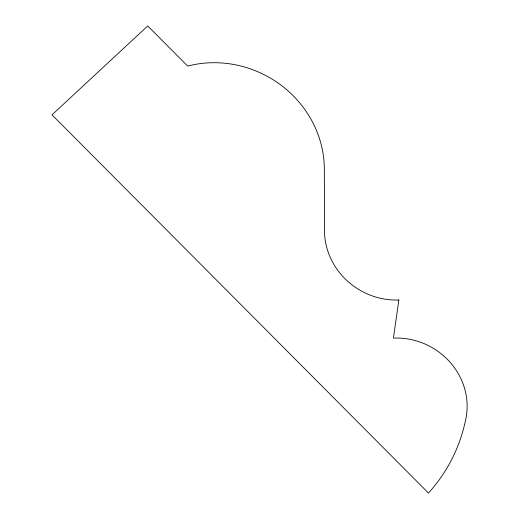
<?xml version="1.0" encoding="UTF-8"?>
<svg xmlns="http://www.w3.org/2000/svg" width="519" height="519" viewBox="0 0 519 519"><rect width="100%" height="100%" fill="white"/><g stroke="black" fill="none" stroke-linecap="round" stroke-linejoin="round"><path stroke-width="0.78" d="M398.845 300.008L393.434 338.116A67.944 63.882 29 0 1 465.439 420.714A174.955 164.51 29 0 1 428.46 493.05L52.017 114.842L147.727 25.95L187.657 66.062A106.168 99.83 29 0 1 324.336 169.103L324.492 230.715A69.189 65.057 29 0 0 398.845 300.008"/></g></svg>
